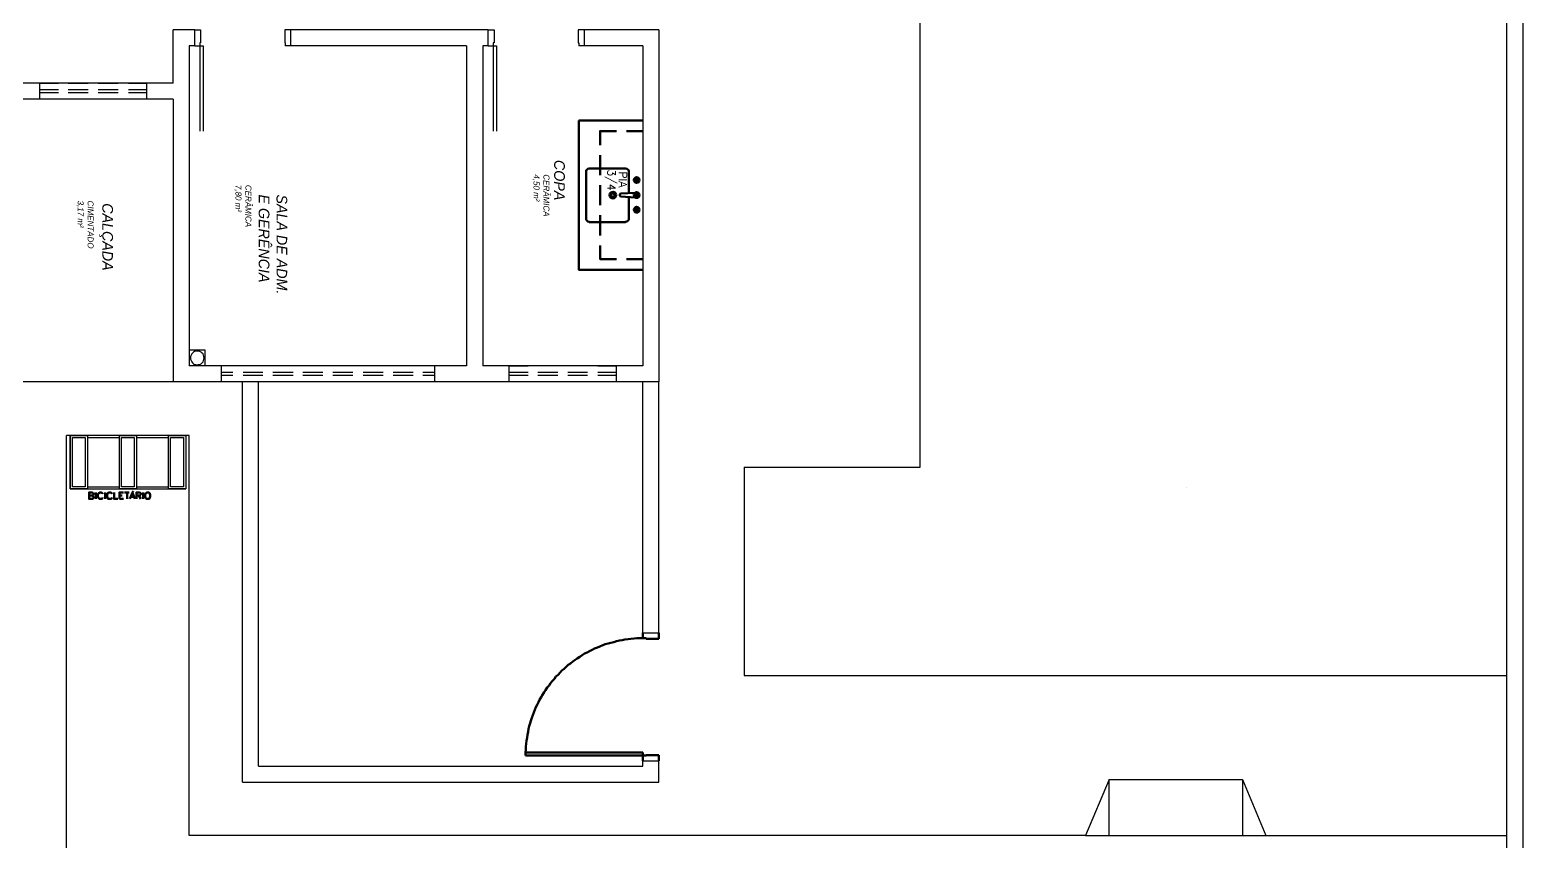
# Model space of a CAD drawing. Header units: millimetres. Extents: x 2273 to 2522, y 1034 to 1187.
# Drawn here: x 2474.53 to 2488.53, y 1042.91 to 1050.51 of the extents above; entities that cross this region are included whole.
import ezdxf

# ---------------------------------------------------------------- set-up
doc = ezdxf.new("R2010")
doc.units = ezdxf.units.MM
doc.layers.add('LAYER8', color=8, linetype='Continuous')
doc.layers.add('LAYOUT', color=7, linetype='Continuous', lineweight=100)
doc.layers.add('PAREDES', color=4, linetype='Continuous', lineweight=100)
doc.layers.add('PORTAS', color=3, linetype='Continuous', plot=False)
doc.styles.add('Romans', font='romans.shx')
doc.styles.get("Standard").update_dxf_attribs({"font": 'arial.ttf'})

# ---------------------------------------------------------------- blocks, each defined once
blk = doc.blocks.new('PO')
at = {"layer": 'PAREDES', "color": 0, "linetype": 'Continuous'}
for points in [[(79.439, 160.342), (79.442, 160.336), (79.448, 160.33), (79.453, 160.327), (79.462, 160.325), (79.477, 160.325), (79.486, 160.327), (79.492, 160.33), (79.5, 160.336), (79.5, 160.342), (79.5, 160.354), (79.5, 160.36), (79.492, 160.366), (79.486, 160.369), (79.477, 160.372), (79.462, 160.372), (79.453, 160.369), (79.448, 160.366), (79.442, 160.36), (79.439, 160.354), (79.439, 160.342)], [(79.439, 160.304), (79.5, 160.304)], [(79.433, 160.204), (79.427, 160.213)], [(79.5, 160.242), (79.439, 160.242), (79.439, 160.269), (79.442, 160.277), (79.445, 160.28), (79.45, 160.283), (79.456, 160.283), (79.462, 160.28), (79.465, 160.277), (79.468, 160.269), (79.468, 160.242)], [(79.5, 160.18), (79.439, 160.204), (79.5, 160.227)], [(79.439, 160.13), (79.439, 160.175)], [(79.439, 160.154), (79.5, 160.154)], [(79.468, 160.263), (79.5, 160.283)], [(79.48, 160.189), (79.48, 160.219)], [(79.5, 160.083), (79.439, 160.083), (79.439, 160.122)], [(79.439, 160.033), (79.5, 160.033), (79.5, 160.069)], [(79.453, 160.013), (79.448, 160.01), (79.442, 160.004), (79.439, 159.998), (79.439, 159.986), (79.442, 159.977), (79.448, 159.972), (79.453, 159.972), (79.462, 159.969), (79.477, 159.969), (79.486, 159.972), (79.492, 159.972), (79.5, 159.977), (79.5, 159.986), (79.5, 159.998), (79.5, 160.004), (79.492, 160.01), (79.486, 160.013)], [(79.468, 160.083), (79.468, 160.107)], [(79.5, 160.083), (79.5, 160.122)], [(79.439, 159.948), (79.5, 159.948)], [(79.453, 159.925), (79.448, 159.925), (79.442, 159.919), (79.439, 159.91), (79.439, 159.898), (79.442, 159.895), (79.448, 159.889), (79.453, 159.883), (79.462, 159.88), (79.477, 159.88), (79.486, 159.883), (79.492, 159.889), (79.5, 159.895), (79.5, 159.898), (79.5, 159.91), (79.5, 159.919), (79.492, 159.925), (79.486, 159.925)], [(79.439, 159.86), (79.5, 159.86)], [(79.468, 159.825), (79.471, 159.833), (79.477, 159.836), (79.48, 159.839), (79.492, 159.839), (79.495, 159.836), (79.5, 159.833), (79.5, 159.825), (79.5, 159.798), (79.439, 159.798), (79.439, 159.825), (79.442, 159.833), (79.445, 159.836), (79.45, 159.839), (79.456, 159.839), (79.462, 159.836), (79.465, 159.833), (79.468, 159.825), (79.468, 159.798)]]:
    blk.add_lwpolyline(points, dxfattribs=at)
blk = doc.blocks.new('MMM')
at = {"layer": 'PAREDES', "color": 0, "linetype": 'Continuous'}
for points in [[(77.353, 164.989), (77.353, 164.389), (75.953, 164.389)], [(75.953, 164.389), (75.953, 164.989)], [(76.053, 164.989), (76.053, 164.836)], [(76.512, 164.957), (76.5, 164.954), (76.495, 164.951), (76.489, 164.942), (76.486, 164.93), (76.489, 164.922), (76.495, 164.913), (76.5, 164.907), (76.512, 164.904), (76.521, 164.907), (76.53, 164.913), (76.536, 164.922), (76.539, 164.93), (76.536, 164.942), (76.53, 164.951), (76.521, 164.954), (76.512, 164.957)], [(76.498, 164.907), (76.503, 164.919), (76.506, 164.93), (76.503, 164.942), (76.498, 164.954)], [(76.527, 164.954), (76.521, 164.942), (76.518, 164.93), (76.521, 164.919), (76.527, 164.907)], [(76.65, 164.957), (76.642, 164.954), (76.633, 164.951), (76.627, 164.942), (76.624, 164.93), (76.627, 164.922), (76.633, 164.913), (76.642, 164.907), (76.65, 164.904), (76.662, 164.907), (76.671, 164.913), (76.677, 164.922), (76.677, 164.93), (76.677, 164.942), (76.671, 164.951), (76.662, 164.954), (76.65, 164.957)], [(76.63, 164.916), (76.639, 164.783)], [(76.636, 164.907), (76.642, 164.919), (76.645, 164.93), (76.642, 164.942), (76.636, 164.954)], [(76.665, 164.954), (76.659, 164.942), (76.656, 164.93), (76.659, 164.919), (76.665, 164.907)], [(76.674, 164.916), (76.665, 164.783)], [(76.674, 164.919), (76.674, 164.919)], [(76.789, 164.957), (76.78, 164.954), (76.771, 164.951), (76.765, 164.942), (76.762, 164.93), (76.765, 164.922), (76.771, 164.913), (76.78, 164.907), (76.789, 164.904), (76.8, 164.907), (76.809, 164.913), (76.815, 164.922), (76.815, 164.93), (76.815, 164.942), (76.809, 164.951), (76.8, 164.954), (76.789, 164.957)], [(76.777, 164.907), (76.783, 164.919), (76.783, 164.93), (76.783, 164.942), (76.777, 164.954)], [(76.803, 164.954), (76.798, 164.942), (76.795, 164.93), (76.798, 164.919), (76.803, 164.907)], [(77.253, 164.836), (77.253, 164.989)], [(76.433, 164.857), (76.421, 164.857), (76.412, 164.848), (76.406, 164.839), (76.403, 164.827)], [(76.403, 164.486), (76.403, 164.827)], [(76.436, 164.857), (76.633, 164.857)], [(76.639, 164.786), (76.639, 164.78), (76.645, 164.775), (76.653, 164.775), (76.659, 164.775), (76.665, 164.78), (76.665, 164.786)], [(76.671, 164.857), (76.874, 164.857)], [(76.903, 164.827), (76.9, 164.839), (76.895, 164.848), (76.883, 164.857), (76.871, 164.857)], [(76.906, 164.486), (76.906, 164.827)], [(76.053, 164.742), (76.053, 164.589), (76.186, 164.589)], [(76.65, 164.739), (76.639, 164.736), (76.63, 164.73), (76.624, 164.722), (76.621, 164.71), (76.624, 164.698), (76.63, 164.686), (76.639, 164.68), (76.65, 164.677), (76.665, 164.68), (76.674, 164.686), (76.68, 164.698), (76.683, 164.71), (76.68, 164.722), (76.674, 164.73), (76.665, 164.736), (76.65, 164.739)], [(76.65, 164.727), (76.645, 164.725), (76.639, 164.722), (76.636, 164.716), (76.633, 164.71), (76.636, 164.701), (76.639, 164.695), (76.645, 164.692), (76.65, 164.689), (76.659, 164.692), (76.665, 164.695), (76.668, 164.701), (76.671, 164.71), (76.668, 164.716), (76.665, 164.722), (76.659, 164.725), (76.65, 164.727)], [(77.124, 164.589), (77.253, 164.589), (77.253, 164.742)], [(76.277, 164.589), (76.465, 164.589)], [(76.559, 164.589), (76.748, 164.589)], [(76.842, 164.589), (77.03, 164.589)], [(76.403, 164.486), (76.406, 164.475), (76.412, 164.466), (76.421, 164.457), (76.433, 164.457)], [(76.436, 164.457), (76.874, 164.457)], [(76.871, 164.457), (76.883, 164.457), (76.895, 164.466), (76.9, 164.475), (76.903, 164.486)]]:
    blk.add_lwpolyline(points, dxfattribs=at)
blk = doc.blocks.new('YTR')
at = {"layer": 'PAREDES', "color": 0, "linetype": 'Continuous'}
for points in [[(80.812, 165.139), (80.812, 165.019)], [(81.903, 165.139), (81.903, 165.019)], [(80.806, 164.989), (80.806, 164.963), (80.806, 164.933), (80.809, 164.907), (80.812, 164.877), (80.815, 164.851), (80.818, 164.822), (80.824, 164.795), (80.827, 164.769), (80.833, 164.742), (80.842, 164.716), (80.848, 164.689), (80.856, 164.663), (80.862, 164.636), (80.871, 164.613), (80.883, 164.586), (80.892, 164.563), (80.903, 164.536), (80.915, 164.513), (80.927, 164.489), (80.939, 164.466), (80.95, 164.442), (80.965, 164.419), (80.98, 164.398), (80.995, 164.375), (81.009, 164.354), (81.024, 164.333), (81.042, 164.31), (81.056, 164.289), (81.074, 164.272), (81.092, 164.251), (81.109, 164.23), (81.127, 164.213), (81.148, 164.195), (81.165, 164.175), (81.186, 164.16), (81.206, 164.142), (81.227, 164.125), (81.248, 164.11), (81.268, 164.092), (81.292, 164.077), (81.312, 164.063), (81.336, 164.048), (81.359, 164.036), (81.383, 164.022), (81.406, 164.01), (81.43, 163.998), (81.453, 163.986), (81.477, 163.977), (81.503, 163.966), (81.527, 163.957), (81.553, 163.948), (81.58, 163.939), (81.603, 163.933), (81.63, 163.925), (81.656, 163.919), (81.683, 163.913), (81.712, 163.907), (81.739, 163.904), (81.765, 163.898), (81.795, 163.895), (81.821, 163.892), (81.85, 163.892), (81.877, 163.889), (81.906, 163.889)], [(81.877, 164.989), (81.877, 163.889)], [(81.877, 164.989), (81.906, 164.989), (81.906, 163.889)]]:
    blk.add_lwpolyline(points, dxfattribs=at)
blk = doc.blocks.new('PYRE')
at = {"layer": 'PAREDES', "color": 0, "linetype": 'Continuous'}
for points in [[(80.756, 165.139), (80.812, 165.139)], [(81.956, 165.139), (81.903, 165.139)], [(80.756, 164.989), (80.806, 164.989), (80.806, 165.019), (80.812, 165.019)], [(81.903, 165.019), (81.906, 165.019), (81.906, 164.989), (81.956, 164.989)]]:
    blk.add_lwpolyline(points, dxfattribs=at)
at = {"layer": 'LAYOUT', "linetype": 'ByBlock'}
blk.add_blockref('YTR', (0, 0), dxfattribs=at)
at = {"layer": 'PORTAS', "linetype": 'ByBlock'}
blk.add_blockref('YTR', (0, 0), dxfattribs=at)

msp = doc.modelspace()

# ---------------------------------------------------------------- linework, layer by layer
at = {"layer": 'LAYER8', "color": 0, "linetype": 'ByBlock'}
for p, q in [((2476.328, 1047.363), (2476.328, 1047.213)), ((2478.331, 1047.213), (2478.331, 1047.363))]:
    msp.add_line(p, q, dxfattribs=at)
at = {"layer": 'LAYER8', "color": 0, "linetype": 'Continuous'}
for q in [(2482.881, 1046.413), (2481.231, 1044.46)]:
    msp.add_line((2481.231, 1046.413), q, dxfattribs=at)
at = {"layer": 'LAYER8', "linetype": 'Continuous'}
for points in [[(2488.534, 1034.304), (2488.534, 1064.222)], [(2488.381, 1034.454), (2488.381, 1064.072)], [(2476.081, 1050.513), (2475.878, 1050.513)], [(2475.878, 1050.013), (2475.878, 1050.513)], [(2476.081, 1050.363), (2476.081, 1050.513)], [(2476.081, 1050.513), (2476.134, 1050.513)], [(2476.134, 1050.513), (2476.134, 1050.393), (2476.128, 1050.393), (2476.128, 1050.363), (2476.158, 1050.363), (2476.158, 1049.563)], [(2476.981, 1050.513), (2476.925, 1050.513)], [(2476.925, 1050.513), (2476.925, 1050.393), (2476.928, 1050.393), (2476.928, 1050.363)], [(2478.831, 1050.513), (2476.981, 1050.513)], [(2476.981, 1050.363), (2476.981, 1050.513)], [(2478.831, 1050.363), (2478.831, 1050.513)], [(2478.831, 1050.513), (2478.887, 1050.513)], [(2478.887, 1050.513), (2478.887, 1050.393), (2478.878, 1050.393), (2478.878, 1050.363), (2478.91, 1050.363), (2478.91, 1049.563)], [(2479.731, 1050.513), (2479.675, 1050.513)], [(2479.675, 1050.513), (2479.675, 1050.393), (2479.681, 1050.393), (2479.681, 1050.363)], [(2480.431, 1050.513), (2479.731, 1050.513)], [(2479.731, 1050.513), (2479.731, 1050.363)], [(2480.431, 1050.513), (2480.431, 1047.213)], [(2476.028, 1050.363), (2476.028, 1047.363)], [(2476.081, 1050.363), (2476.028, 1050.363)], [(2476.081, 1050.363), (2476.128, 1050.363)], [(2476.128, 1050.363), (2476.128, 1049.563)], [(2476.981, 1050.363), (2476.928, 1050.363)], [(2478.628, 1050.363), (2476.981, 1050.363)], [(2478.628, 1050.363), (2478.628, 1047.363)], [(2478.781, 1050.363), (2478.781, 1047.363)], [(2478.831, 1050.363), (2478.781, 1050.363)], [(2478.831, 1050.363), (2478.878, 1050.363)], [(2478.878, 1050.363), (2478.878, 1049.563)], [(2479.731, 1050.363), (2479.681, 1050.363)], [(2480.281, 1050.363), (2479.731, 1050.363)], [(2480.281, 1050.363), (2480.281, 1047.363)], [(2475.878, 1050.013), (2474.378, 1050.013)], [(2475.878, 1049.863), (2474.378, 1049.863)], [(2475.878, 1049.863), (2475.878, 1047.213)], [(2478.628, 1047.363), (2476.028, 1047.363)], [(2480.281, 1047.363), (2478.781, 1047.363)], [(2480.431, 1047.213), (2475.878, 1047.213)], [(2476.528, 1043.46), (2476.528, 1047.213)], [(2476.678, 1043.61), (2476.678, 1047.213)], [(2480.281, 1044.86), (2480.281, 1047.213)], [(2480.431, 1044.86), (2480.431, 1047.213)], [(2480.281, 1044.86), (2480.431, 1044.86)], [(2480.281, 1043.61), (2480.281, 1043.66), (2480.431, 1043.66)], [(2480.431, 1043.46), (2480.431, 1043.66)], [(2476.678, 1043.61), (2480.281, 1043.61)], [(2476.528, 1043.46), (2480.431, 1043.46)]]:
    msp.add_lwpolyline(points, dxfattribs=at)
at = {"layer": 'LAYER8', "color": 0, "linetype": 'Continuous'}
for points in [[(2482.881, 1046.413), (2482.881, 1056.116)], [(2474.802, 1049.863), (2474.628, 1049.863), (2474.628, 1050.013), (2474.802, 1050.013)], [(2474.802, 1049.951), (2474.628, 1049.951)], [(2474.893, 1050.013), (2475.081, 1050.013)], [(2475.081, 1049.951), (2474.893, 1049.951)], [(2475.175, 1050.013), (2475.363, 1050.013)], [(2475.363, 1049.951), (2475.175, 1049.951)], [(2475.458, 1050.013), (2475.628, 1050.013), (2475.628, 1049.863)], [(2475.628, 1049.951), (2475.458, 1049.951)], [(2474.802, 1049.922), (2474.628, 1049.922)], [(2475.081, 1049.922), (2474.893, 1049.922)], [(2475.081, 1049.863), (2474.893, 1049.863)], [(2475.363, 1049.922), (2475.175, 1049.922)], [(2475.363, 1049.863), (2475.175, 1049.863)], [(2475.628, 1049.922), (2475.458, 1049.922)], [(2475.628, 1049.863), (2475.458, 1049.863)], [(2476.178, 1047.363), (2476.178, 1047.51), (2476.028, 1047.51)], [(2476.169, 1047.437), (2476.166, 1047.451), (2476.163, 1047.463), (2476.158, 1047.475), (2476.149, 1047.484), (2476.14, 1047.493), (2476.128, 1047.498), (2476.116, 1047.501), (2476.105, 1047.501), (2476.09, 1047.501), (2476.078, 1047.498), (2476.069, 1047.493), (2476.058, 1047.484), (2476.052, 1047.475), (2476.046, 1047.463), (2476.04, 1047.451), (2476.04, 1047.437), (2476.04, 1047.425), (2476.046, 1047.413), (2476.052, 1047.401), (2476.058, 1047.393), (2476.069, 1047.384), (2476.078, 1047.378), (2476.09, 1047.375), (2476.105, 1047.372), (2476.116, 1047.375), (2476.128, 1047.378), (2476.14, 1047.384), (2476.149, 1047.393), (2476.158, 1047.401), (2476.163, 1047.413), (2476.166, 1047.425), (2476.169, 1047.437)], [(2476.437, 1047.301), (2476.328, 1047.301)], [(2476.719, 1047.301), (2476.534, 1047.301)], [(2477.002, 1047.301), (2476.813, 1047.301)], [(2477.281, 1047.301), (2477.093, 1047.301)], [(2477.563, 1047.301), (2477.375, 1047.301)], [(2477.846, 1047.301), (2477.658, 1047.301)], [(2478.128, 1047.301), (2477.94, 1047.301)], [(2478.331, 1047.301), (2478.219, 1047.301)], [(2479.205, 1047.213), (2479.028, 1047.213), (2479.028, 1047.363), (2479.205, 1047.363)], [(2479.205, 1047.301), (2479.028, 1047.301)], [(2479.484, 1047.301), (2479.296, 1047.301)], [(2479.763, 1047.301), (2479.578, 1047.301)], [(2479.86, 1047.363), (2480.031, 1047.363), (2480.031, 1047.213)], [(2480.031, 1047.301), (2479.86, 1047.301)], [(2475.878, 1047.213), (2474.378, 1047.213)], [(2476.437, 1047.272), (2476.328, 1047.272)], [(2476.719, 1047.272), (2476.534, 1047.272)], [(2477.002, 1047.272), (2476.813, 1047.272)], [(2477.281, 1047.272), (2477.093, 1047.272)], [(2477.563, 1047.272), (2477.375, 1047.272)], [(2477.846, 1047.272), (2477.658, 1047.272)], [(2478.128, 1047.272), (2477.94, 1047.272)], [(2478.331, 1047.272), (2478.219, 1047.272)], [(2479.205, 1047.272), (2479.028, 1047.272)], [(2479.484, 1047.272), (2479.296, 1047.272)], [(2479.763, 1047.272), (2479.578, 1047.272)], [(2480.031, 1047.272), (2479.86, 1047.272)], [(2480.031, 1047.213), (2479.86, 1047.213)], [(2474.878, 1039.657), (2474.878, 1046.71)], [(2476.028, 1046.71), (2474.878, 1046.71)], [(2475.996, 1046.71), (2474.913, 1046.71), (2474.913, 1046.21), (2475.996, 1046.21)], [(2475.075, 1046.71), (2475.075, 1046.21), (2474.913, 1046.21), (2474.913, 1046.71), (2475.075, 1046.71)], [(2475.052, 1046.693), (2475.052, 1046.231), (2474.934, 1046.231), (2474.934, 1046.693), (2475.052, 1046.693)], [(2475.075, 1046.693), (2475.375, 1046.693)], [(2475.534, 1046.71), (2475.534, 1046.21), (2475.375, 1046.21), (2475.375, 1046.71), (2475.534, 1046.71)], [(2475.513, 1046.693), (2475.513, 1046.231), (2475.393, 1046.231), (2475.393, 1046.693), (2475.513, 1046.693)], [(2475.534, 1046.693), (2475.834, 1046.693)], [(2475.996, 1046.71), (2475.996, 1046.21), (2475.834, 1046.21), (2475.834, 1046.71), (2475.996, 1046.71)], [(2475.975, 1046.693), (2475.975, 1046.231), (2475.852, 1046.231), (2475.852, 1046.693), (2475.975, 1046.693)], [(2484.431, 1042.96), (2476.028, 1042.96), (2476.028, 1046.71)], [(2475.075, 1046.231), (2475.375, 1046.231)], [(2475.534, 1046.231), (2475.834, 1046.231)], [(2485.381, 1046.219), (2485.381, 1046.219)], [(2481.231, 1044.46), (2488.381, 1044.46)], [(2483.481, 1044.46), (2483.481, 1044.46)], [(2488.196, 1044.46), (2488.196, 1044.46)], [(2484.652, 1043.487), (2484.431, 1042.96)], [(2484.652, 1042.96), (2484.652, 1043.487), (2485.902, 1043.487), (2485.902, 1042.96)], [(2485.902, 1043.487), (2486.122, 1042.96)], [(2484.431, 1042.96), (2488.381, 1042.96)]]:
    msp.add_lwpolyline(points, dxfattribs=at)

# ---------------------------------------------------------------- block references
at = {"layer": 'LAYER8', "linetype": 'ByBlock', "rotation": 270}
for name in ['MMM', 'PO', 'PO', 'PO']:
    msp.add_blockref(name, (2315.292, 1125.617), dxfattribs=at)
at = {"layer": 'LAYER8', "color": 252, "linetype": 'ByBlock', "rotation": 270}
msp.add_blockref('PYRE', (2315.292, 1125.617), dxfattribs=at)

# ---------------------------------------------------------------- texts
at = {"color": 3, "style": 'Romans'}
for s, p in [('3/4"', (2479.951, 1049.206)), ('PIA', (2480.057, 1049.187))]:
    msp.add_text(s, height=0.075, rotation=270, dxfattribs=at).set_placement(p)
at = {"layer": 'LAYER8', "color": 0, "linetype": 'Continuous', "width": 1.59152, "attachment_point": 1, "rotation": 270}
for s, insert, char_height in [('{\\fHarlow Solid Italic|b0|i0|c0|p82;COPA}', (2479.55, 1049.294), 0.1), ('{\\fHarlow Solid Italic|b0|i0|c0|p82;CERÂMICA\\P4,50 m²}', (2479.406, 1049.159), 0.05604), ('{\\fHarlow Solid Italic|b0|i0|c0|p82;CERÂMICA\\P7,80 m²}', (2476.612, 1049.06), 0.05604), ('{\\fHarlow Solid Italic|b0|i0|c0|p82;SALA DE ADM. \\PE GERÊNCIA}', (2476.947, 1048.97), 0.1), ('{\\fHarlow Solid Italic|b0|i0|c0|p82;CIMENTADO\\P3,17 m²}', (2475.132, 1048.913), 0.05604), ('{\\fHarlow Solid Italic|b0|i0|c0|p82;CALÇADA}', (2475.314, 1048.888), 0.1)]:
    msp.add_mtext(s, dxfattribs=dict(at, insert=insert, char_height=char_height))

doc.saveas('drawing.dxf')
